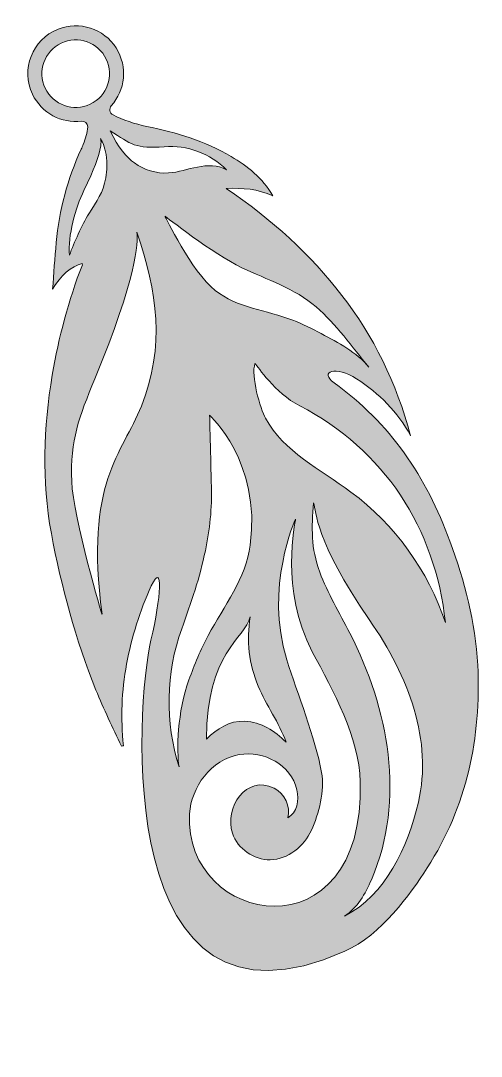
# Model space of a CAD drawing. Header units: millimetres. Extents: x -924 to 1115, y -381 to -47.
# Drawn here: x 1033.3 to 1115.1, y -298.1 to -114.3 of the extents above; entities that cross this region are included whole.
import ezdxf

# ---------------------------------------------------------------- set-up
doc = ezdxf.new("R2010")
doc.units = ezdxf.units.MM
doc.header["$MEASUREMENT"] = 0
doc.layers.add('Layer 1', color=7, linetype='Continuous')

msp = doc.modelspace()

# ---------------------------------------------------------------- hatches: boundary and pattern name
at = {"layer": 'Layer 1'}
h = msp.add_hatch(color=1, dxfattribs=at)
h.dxf.hatch_style = 2
edge = h.paths.add_edge_path()
edge.add_spline(control_points=[(1092.93, -177.85), (1096.93, -180.45), (1100.24, -183.71), (1102.51, -187.96), (1097.55, -169.03), (1085.89, -155.06), (1069.78, -144.04), (1072.72, -143.95), (1075.34, -144.12), (1078.07, -145.37), (1076.15, -142.14), (1073.57, -140.09), (1070.68, -138.38), (1066.02, -135.62), (1060.91, -134.09), (1055.64, -133.03), (1053.49, -132.6), (1051.51, -131.9), (1049.68, -130.97), (1049.07, -130.66), (1048.92, -129.85), (1049.37, -129.35), (1051.81, -126.63), (1052.36, -122.48), (1050.23, -119.1), (1048.06, -115.67), (1043.67, -114.26), (1039.91, -115.77), (1035.31, -117.61), (1033.29, -122.93), (1035.38, -127.32), (1036.99, -130.7), (1040.55, -132.52), (1044.06, -132.1), (1044.68, -132.03), (1045.22, -132.52), (1045.18, -133.13), (1045.11, -134.13), (1044.85, -135.15), (1044.38, -136.22), (1044.26, -136.51), (1044.16, -136.81), (1044.02, -137.1), (1041.59, -142.36), (1040.13, -147.89), (1039.59, -153.65), (1039.34, -156.42), (1039.16, -159.19), (1038.94, -161.96), (1040.35, -159.55), (1042.28, -157.8), (1044.2, -157.4), (1044.21, -157.48), (1044.25, -157.56), (1044.23, -157.62), (1041.77, -163.96), (1040.02, -170.48), (1038.9, -177.18), (1037.32, -186.54), (1036.99, -195.92), (1038.73, -205.29), (1040.49, -214.81), (1043.05, -224.12), (1046.64, -233.11), (1047.99, -236.5), (1049.65, -239.77), (1051.17, -243.1), (1051.38, -243.04), (1051.33, -243.06), (1051.54, -243), (1051.01, -238.14), (1051.2, -233.31), (1052.09, -228.52), (1052.98, -223.71), (1054.43, -219.07), (1056.48, -214.63), (1058.6, -210.04), (1058.22, -216.7), (1056.42, -224.24), (1053.76, -235.38), (1049.27, -298.15), (1090.83, -279.5), (1097.35, -276.57), (1102.42, -269.42), (1105.46, -264.71), (1112.54, -253.74), (1115.07, -241.6), (1114.44, -228.69), (1114.07, -221.06), (1112.09, -213.79), (1109.49, -206.66), (1105.35, -195.29), (1098.84, -185.67), (1088.92, -178.54), (1086.23, -176.61), (1089.21, -175.44), (1092.93, -177.85)], knot_values=[0, 0, 0, 0, 1, 1, 1, 2, 2, 2, 3, 3, 3, 4, 4, 4, 5, 5, 5, 6, 6, 6, 7, 7, 7, 8, 8, 8, 9, 9, 9, 10, 10, 10, 11, 11, 11, 12, 12, 12, 13, 13, 13, 14, 14, 14, 15, 15, 15, 16, 16, 16, 17, 17, 17, 18, 18, 18, 19, 19, 19, 20, 20, 20, 21, 21, 21, 22, 22, 22, 23, 23, 23, 24, 24, 24, 25, 25, 25, 26, 26, 26, 27, 27, 27, 28, 28, 28, 29, 29, 29, 30, 30, 30, 31, 31, 31, 32, 32, 32, 32], degree=3, periodic=1)
edge = h.paths.add_edge_path()
edge.add_spline(control_points=[(1058.79, -136.63), (1062.78, -136.31), (1067.01, -137.87), (1069.81, -140.74), (1068.29, -139.84), (1066.4, -139.9), (1064.68, -140.24), (1062.95, -140.58), (1061.27, -141.18), (1059.52, -141.3), (1057.37, -141.45), (1055.23, -140.75), (1053.48, -139.51), (1052.21, -138.61), (1050.52, -136.76), (1049.2, -133.79), (1052.84, -136.22), (1053.71, -137.04), (1058.79, -136.63)], knot_values=[0, 0, 0, 0, 1, 1, 1, 2, 2, 2, 3, 3, 3, 4, 4, 4, 5, 5, 5, 6, 6, 6, 6], degree=3, periodic=1)
edge = h.paths.add_edge_path()
edge.add_spline(control_points=[(1037.64, -126.25), (1036.21, -123.26), (1037.48, -119.67), (1040.47, -118.25), (1043.46, -116.82), (1047.05, -118.09), (1048.48, -121.08), (1049.9, -124.07), (1048.63, -127.66), (1045.64, -129.09), (1042.65, -130.51), (1039.06, -129.24), (1037.64, -126.25)], knot_values=[0, 0, 0, 0, 1, 1, 1, 2, 2, 2, 3, 3, 3, 4, 4, 4, 4], degree=3, periodic=1)
edge = h.paths.add_edge_path()
edge.add_spline(control_points=[(1041.94, -155.9), (1041.63, -152.44), (1043, -147.52), (1044.52, -144.41), (1048.25, -136.78), (1047.51, -135.31), (1047.44, -135.19), (1047.51, -135.29), (1049.14, -137.73), (1048.38, -142.17), (1047.92, -144.86), (1046.8, -146.22), (1045.39, -148.54), (1044.15, -150.59), (1042.77, -153.65), (1041.94, -155.9)], knot_values=[0, 0, 0, 0, 1, 1, 1, 2, 2, 2, 3, 3, 3, 4, 4, 4, 5, 5, 5, 5], degree=3, periodic=1)
edge = h.paths.add_edge_path()
edge.add_spline(control_points=[(1047.74, -219.66), (1047.82, -220.21), (1042.59, -202.44), (1042.35, -196.1), (1042.07, -188.57), (1043.62, -184.76), (1046.46, -177.85), (1053.87, -159.86), (1054.16, -153.71), (1053.92, -151.8), (1057.56, -162.41), (1058.95, -172.06), (1054.72, -182.7), (1051.33, -191.23), (1044.6, -196.09), (1047.74, -219.66)], knot_values=[0, 0, 0, 0, 1, 1, 1, 2, 2, 2, 3, 3, 3, 4, 4, 4, 5, 5, 5, 5], degree=3, periodic=1)
edge = h.paths.add_edge_path()
edge.add_spline(control_points=[(1061.87, -222.27), (1063.57, -217.57), (1065.11, -213.04), (1066.08, -208.38), (1066.86, -204.65), (1067.28, -200.84), (1067.15, -196.8), (1067.08, -194.7), (1066.83, -184.33), (1066.83, -184.33), (1066.83, -184.33), (1076.02, -192.58), (1074.05, -207.37), (1073.26, -213.29), (1069.39, -218.24), (1066.59, -223.42), (1065.22, -225.94), (1064.15, -228.62), (1063.15, -231.32), (1061.11, -236.84), (1060.92, -244.06), (1061.42, -246.78), (1058.87, -238.86), (1059.03, -230.09), (1061.87, -222.27)], knot_values=[0, 0, 0, 0, 1, 1, 1, 2, 2, 2, 3, 3, 3, 4, 4, 4, 5, 5, 5, 6, 6, 6, 7, 7, 7, 8, 8, 8, 8], degree=3, periodic=1)
edge = h.paths.add_edge_path()
edge.add_spline(control_points=[(1080.4, -242.39), (1078.5, -240.33), (1075.9, -238.82), (1073.1, -238.67), (1070.22, -238.52), (1068.2, -239.99), (1066.28, -241.81), (1066.3, -226.54), (1073.02, -223.96), (1074.06, -220.14), (1073.34, -224.25), (1073.83, -228.56), (1075.45, -232.41), (1076.89, -235.84), (1079.19, -238.88), (1080.4, -242.39)], knot_values=[0, 0, 0, 0, 1, 1, 1, 2, 2, 2, 3, 3, 3, 4, 4, 4, 5, 5, 5, 5], degree=3, periodic=1)
edge = h.paths.add_edge_path()
edge.add_spline(control_points=[(1063.27, -255.12), (1063.53, -250.39), (1067.12, -245.43), (1072.09, -244.59), (1076.48, -243.85), (1081.25, -246.34), (1082.34, -250.82), (1082.78, -252.65), (1082.38, -254.94), (1080.7, -255.78), (1081.28, -253.78), (1080.16, -251.47), (1078.29, -250.54), (1073.32, -248.04), (1069.38, -254.1), (1070.89, -258.55), (1071.83, -261.31), (1074.68, -263.31), (1077.6, -263.25), (1080.76, -263.19), (1083.59, -260.88), (1084.91, -258.01), (1086.24, -255.14), (1087.29, -250.88), (1086.72, -247.77), (1085.55, -241.48), (1082.49, -233.88), (1080.55, -227.74), (1076.52, -214.92), (1082.08, -202.77), (1082.08, -202.77), (1082.1, -203.29), (1079.18, -215.23), (1085.07, -226.33), (1088.8, -233.36), (1093.37, -241.46), (1093.58, -249.41), (1094.41, -280.89), (1062.16, -274.95), (1063.27, -255.12)], knot_values=[0, 0, 0, 0, 1, 1, 1, 2, 2, 2, 3, 3, 3, 4, 4, 4, 5, 5, 5, 6, 6, 6, 7, 7, 7, 8, 8, 8, 9, 9, 9, 10, 10, 10, 11, 11, 11, 12, 12, 12, 13, 13, 13, 13], degree=3, periodic=1)
edge = h.paths.add_edge_path()
edge.add_spline(control_points=[(1103.9, -253.05), (1102.05, -261.02), (1098.07, -269.54), (1090.78, -273.27), (1093.07, -271.79), (1094.49, -269.29), (1095.57, -266.79), (1101.7, -252.56), (1098.58, -236.37), (1091.73, -223.01), (1089.88, -219.42), (1087.8, -215.94), (1086.39, -212.16), (1084.81, -207.92), (1084.91, -204.27), (1085.3, -199.88), (1085.81, -201.43), (1085.41, -206.42), (1095.18, -220.6), (1102.27, -230.88), (1106.43, -242.15), (1103.9, -253.05)], knot_values=[0, 0, 0, 0, 1, 1, 1, 2, 2, 2, 3, 3, 3, 4, 4, 4, 5, 5, 5, 6, 6, 6, 7, 7, 7, 7], degree=3, periodic=1)
edge = h.paths.add_edge_path()
edge.add_spline(control_points=[(1108.69, -221.13), (1105.65, -211.93), (1099.71, -203.72), (1091.93, -197.95), (1086.51, -193.93), (1079.96, -190.79), (1076.74, -184.85), (1075.84, -183.21), (1074.11, -177.24), (1074.89, -175.16), (1075.43, -175.67), (1078.34, -180.32), (1082.83, -182.64), (1097.79, -190.39), (1106.93, -204.38), (1108.69, -221.13)], knot_values=[0, 0, 0, 0, 1, 1, 1, 2, 2, 2, 3, 3, 3, 4, 4, 4, 5, 5, 5, 5], degree=3, periodic=1)
edge = h.paths.add_edge_path()
edge.add_spline(control_points=[(1081.6, -167.43), (1076.98, -165.65), (1071.67, -165.26), (1067.82, -162.16), (1063.59, -158.76), (1058.91, -148.96), (1058.91, -148.96), (1058.91, -148.96), (1067.45, -155.68), (1072.57, -158.12), (1077.01, -160.24), (1081.95, -161.81), (1085.73, -165.07), (1089.31, -168.16), (1092.11, -172.2), (1095.13, -175.79), (1092.89, -173.13), (1089.72, -171.45), (1086.64, -169.83), (1084.99, -168.96), (1083.34, -168.1), (1081.6, -167.43)], knot_values=[0, 0, 0, 0, 1, 1, 1, 2, 2, 2, 3, 3, 3, 4, 4, 4, 5, 5, 5, 6, 6, 6, 7, 7, 7, 7], degree=3, periodic=1)

# ---------------------------------------------------------------- linework, layer by layer
at = {"layer": 'Layer 1', "lineweight": 0}
for points, knots in [([(1092.93, -177.85), (1096.93, -180.45), (1100.24, -183.71), (1102.51, -187.96), (1097.55, -169.03), (1085.89, -155.06), (1069.78, -144.04), (1072.72, -143.95), (1075.34, -144.12), (1078.07, -145.37), (1076.15, -142.14), (1073.57, -140.09), (1070.68, -138.38), (1066.02, -135.62), (1060.91, -134.09), (1055.64, -133.03), (1053.49, -132.6), (1051.51, -131.9), (1049.68, -130.97), (1049.07, -130.66), (1048.92, -129.85), (1049.37, -129.35), (1051.81, -126.63), (1052.36, -122.48), (1050.23, -119.1), (1048.06, -115.67), (1043.67, -114.26), (1039.91, -115.77), (1035.31, -117.61), (1033.29, -122.93), (1035.38, -127.32), (1036.99, -130.7), (1040.55, -132.52), (1044.06, -132.1), (1044.68, -132.03), (1045.22, -132.52), (1045.18, -133.13), (1045.11, -134.13), (1044.85, -135.15), (1044.38, -136.22), (1044.26, -136.51), (1044.16, -136.81), (1044.02, -137.1), (1041.59, -142.36), (1040.13, -147.89), (1039.59, -153.65), (1039.34, -156.42), (1039.16, -159.19), (1038.94, -161.96), (1040.35, -159.55), (1042.28, -157.8), (1044.2, -157.4), (1044.21, -157.48), (1044.25, -157.56), (1044.23, -157.62), (1041.77, -163.96), (1040.02, -170.48), (1038.9, -177.18), (1037.32, -186.54), (1036.99, -195.92), (1038.73, -205.29), (1040.49, -214.81), (1043.05, -224.12), (1046.64, -233.11), (1047.99, -236.5), (1049.65, -239.77), (1051.17, -243.1), (1051.38, -243.04), (1051.33, -243.06), (1051.54, -243), (1051.01, -238.14), (1051.2, -233.31), (1052.09, -228.52), (1052.98, -223.71), (1054.43, -219.07), (1056.48, -214.63), (1058.6, -210.04), (1058.22, -216.7), (1056.42, -224.24), (1053.76, -235.38), (1049.27, -298.15), (1090.83, -279.5), (1097.35, -276.57), (1102.42, -269.42), (1105.46, -264.71), (1112.54, -253.74), (1115.07, -241.6), (1114.44, -228.69), (1114.07, -221.06), (1112.09, -213.79), (1109.49, -206.66), (1105.35, -195.29), (1098.84, -185.67), (1088.92, -178.54), (1086.23, -176.61), (1089.21, -175.44), (1092.93, -177.85)], [0, 0, 0, 0, 1, 1, 1, 2, 2, 2, 3, 3, 3, 4, 4, 4, 5, 5, 5, 6, 6, 6, 7, 7, 7, 8, 8, 8, 9, 9, 9, 10, 10, 10, 11, 11, 11, 12, 12, 12, 13, 13, 13, 14, 14, 14, 15, 15, 15, 16, 16, 16, 17, 17, 17, 18, 18, 18, 19, 19, 19, 20, 20, 20, 21, 21, 21, 22, 22, 22, 23, 23, 23, 24, 24, 24, 25, 25, 25, 26, 26, 26, 27, 27, 27, 28, 28, 28, 29, 29, 29, 30, 30, 30, 31, 31, 31, 32, 32, 32, 32]), ([(1037.64, -126.25), (1036.21, -123.26), (1037.48, -119.67), (1040.47, -118.25), (1043.46, -116.82), (1047.05, -118.09), (1048.48, -121.08), (1049.9, -124.07), (1048.63, -127.66), (1045.64, -129.09), (1042.65, -130.51), (1039.06, -129.24), (1037.64, -126.25)], [0, 0, 0, 0, 1, 1, 1, 2, 2, 2, 3, 3, 3, 4, 4, 4, 4]), ([(1058.79, -136.63), (1062.78, -136.31), (1067.01, -137.87), (1069.81, -140.74), (1068.29, -139.84), (1066.4, -139.9), (1064.68, -140.24), (1062.95, -140.58), (1061.27, -141.18), (1059.52, -141.3), (1057.37, -141.45), (1055.23, -140.75), (1053.48, -139.51), (1052.21, -138.61), (1050.52, -136.76), (1049.2, -133.79), (1052.84, -136.22), (1053.71, -137.04), (1058.79, -136.63)], [0, 0, 0, 0, 1, 1, 1, 2, 2, 2, 3, 3, 3, 4, 4, 4, 5, 5, 5, 6, 6, 6, 6]), ([(1041.94, -155.9), (1041.63, -152.44), (1043, -147.52), (1044.52, -144.41), (1048.25, -136.78), (1047.51, -135.31), (1047.44, -135.19), (1047.51, -135.29), (1049.14, -137.73), (1048.38, -142.17), (1047.92, -144.86), (1046.8, -146.22), (1045.39, -148.54), (1044.15, -150.59), (1042.77, -153.65), (1041.94, -155.9)], [0, 0, 0, 0, 1, 1, 1, 2, 2, 2, 3, 3, 3, 4, 4, 4, 5, 5, 5, 5]), ([(1081.6, -167.43), (1076.98, -165.65), (1071.67, -165.26), (1067.82, -162.16), (1063.59, -158.76), (1058.91, -148.96), (1058.91, -148.96), (1058.91, -148.96), (1067.45, -155.68), (1072.57, -158.12), (1077.01, -160.24), (1081.95, -161.81), (1085.73, -165.07), (1089.31, -168.16), (1092.11, -172.2), (1095.13, -175.79), (1092.89, -173.13), (1089.72, -171.45), (1086.64, -169.83), (1084.99, -168.96), (1083.34, -168.1), (1081.6, -167.43)], [0, 0, 0, 0, 1, 1, 1, 2, 2, 2, 3, 3, 3, 4, 4, 4, 5, 5, 5, 6, 6, 6, 7, 7, 7, 7]), ([(1047.74, -219.66), (1047.82, -220.21), (1042.59, -202.44), (1042.35, -196.1), (1042.07, -188.57), (1043.62, -184.76), (1046.46, -177.85), (1053.87, -159.86), (1054.16, -153.71), (1053.92, -151.8), (1057.56, -162.41), (1058.95, -172.06), (1054.72, -182.7), (1051.33, -191.23), (1044.6, -196.09), (1047.74, -219.66)], [0, 0, 0, 0, 1, 1, 1, 2, 2, 2, 3, 3, 3, 4, 4, 4, 5, 5, 5, 5]), ([(1108.69, -221.13), (1105.65, -211.93), (1099.71, -203.72), (1091.93, -197.95), (1086.51, -193.93), (1079.96, -190.79), (1076.74, -184.85), (1075.84, -183.21), (1074.11, -177.24), (1074.89, -175.16), (1075.43, -175.67), (1078.34, -180.32), (1082.83, -182.64), (1097.79, -190.39), (1106.93, -204.38), (1108.69, -221.13)], [0, 0, 0, 0, 1, 1, 1, 2, 2, 2, 3, 3, 3, 4, 4, 4, 5, 5, 5, 5]), ([(1061.87, -222.27), (1063.57, -217.57), (1065.11, -213.04), (1066.08, -208.38), (1066.86, -204.65), (1067.28, -200.84), (1067.15, -196.8), (1067.08, -194.7), (1066.83, -184.33), (1066.83, -184.33), (1066.83, -184.33), (1076.02, -192.58), (1074.05, -207.37), (1073.26, -213.29), (1069.39, -218.24), (1066.59, -223.42), (1065.22, -225.94), (1064.15, -228.62), (1063.15, -231.32), (1061.11, -236.84), (1060.92, -244.06), (1061.42, -246.78), (1058.87, -238.86), (1059.03, -230.09), (1061.87, -222.27)], [0, 0, 0, 0, 1, 1, 1, 2, 2, 2, 3, 3, 3, 4, 4, 4, 5, 5, 5, 6, 6, 6, 7, 7, 7, 8, 8, 8, 8]), ([(1103.9, -253.05), (1102.05, -261.02), (1098.07, -269.54), (1090.78, -273.27), (1093.07, -271.79), (1094.49, -269.29), (1095.57, -266.79), (1101.7, -252.56), (1098.58, -236.37), (1091.73, -223.01), (1089.88, -219.42), (1087.8, -215.94), (1086.39, -212.16), (1084.81, -207.92), (1084.91, -204.27), (1085.3, -199.88), (1085.81, -201.43), (1085.41, -206.42), (1095.18, -220.6), (1102.27, -230.88), (1106.43, -242.15), (1103.9, -253.05)], [0, 0, 0, 0, 1, 1, 1, 2, 2, 2, 3, 3, 3, 4, 4, 4, 5, 5, 5, 6, 6, 6, 7, 7, 7, 7]), ([(1063.27, -255.12), (1063.53, -250.39), (1067.12, -245.43), (1072.09, -244.59), (1076.48, -243.85), (1081.25, -246.34), (1082.34, -250.82), (1082.78, -252.65), (1082.38, -254.94), (1080.7, -255.78), (1081.28, -253.78), (1080.16, -251.47), (1078.29, -250.54), (1073.32, -248.04), (1069.38, -254.1), (1070.89, -258.55), (1071.83, -261.31), (1074.68, -263.31), (1077.6, -263.25), (1080.76, -263.19), (1083.59, -260.88), (1084.91, -258.01), (1086.24, -255.14), (1087.29, -250.88), (1086.72, -247.77), (1085.55, -241.48), (1082.49, -233.88), (1080.55, -227.74), (1076.52, -214.92), (1082.08, -202.77), (1082.08, -202.77), (1082.1, -203.29), (1079.18, -215.23), (1085.07, -226.33), (1088.8, -233.36), (1093.37, -241.46), (1093.58, -249.41), (1094.41, -280.89), (1062.16, -274.95), (1063.27, -255.12)], [0, 0, 0, 0, 1, 1, 1, 2, 2, 2, 3, 3, 3, 4, 4, 4, 5, 5, 5, 6, 6, 6, 7, 7, 7, 8, 8, 8, 9, 9, 9, 10, 10, 10, 11, 11, 11, 12, 12, 12, 13, 13, 13, 13]), ([(1080.4, -242.39), (1078.5, -240.33), (1075.9, -238.82), (1073.1, -238.67), (1070.22, -238.52), (1068.2, -239.99), (1066.28, -241.81), (1066.3, -226.54), (1073.02, -223.96), (1074.06, -220.14), (1073.34, -224.25), (1073.83, -228.56), (1075.45, -232.41), (1076.89, -235.84), (1079.19, -238.88), (1080.4, -242.39)], [0, 0, 0, 0, 1, 1, 1, 2, 2, 2, 3, 3, 3, 4, 4, 4, 5, 5, 5, 5])]:
    msp.add_open_spline(points, degree=3, knots=knots, dxfattribs=at)

doc.saveas('drawing.dxf')
